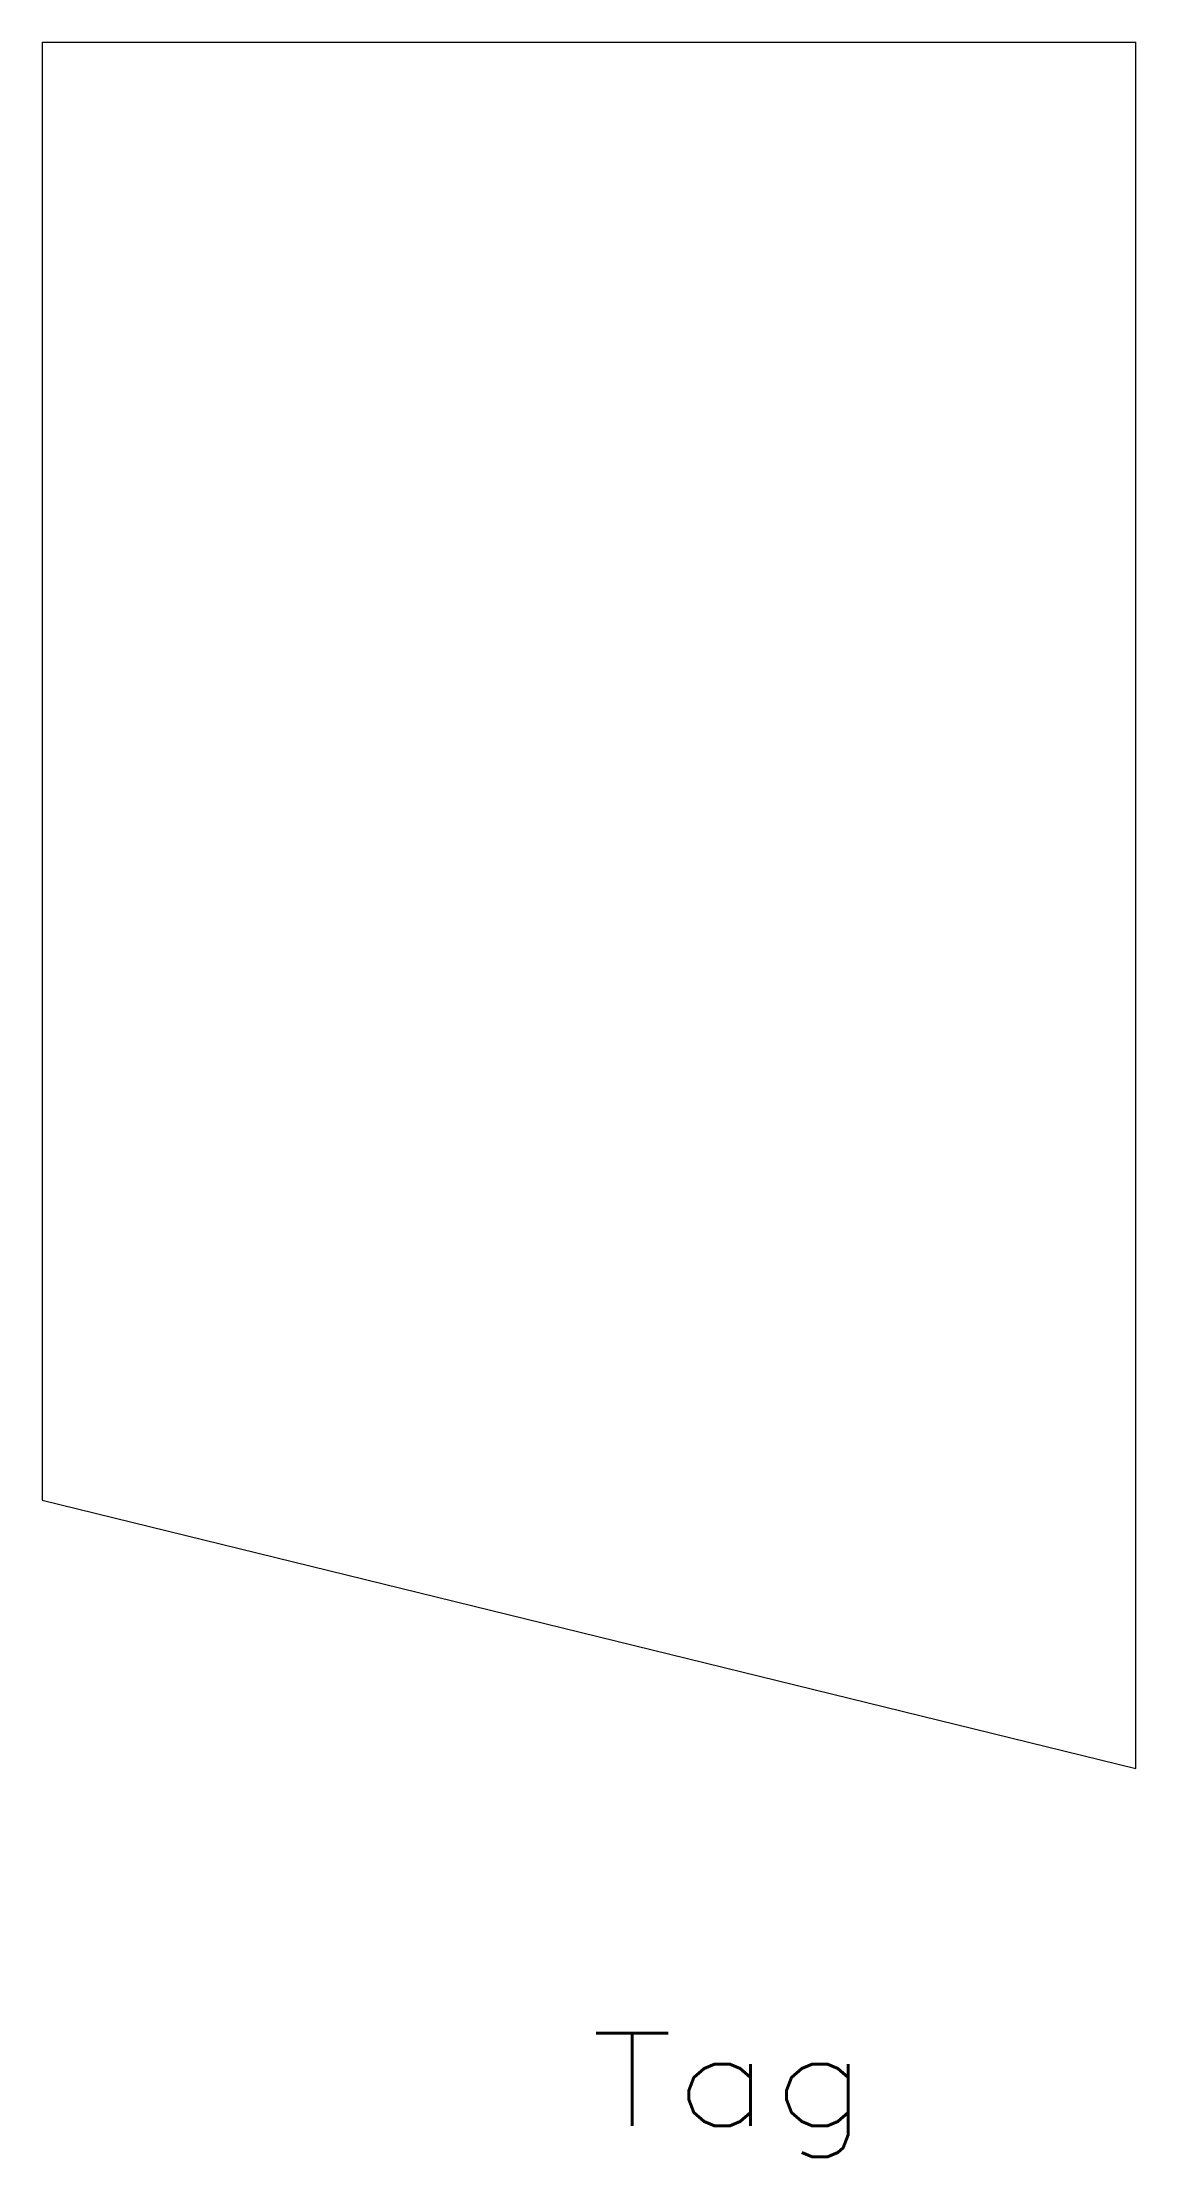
# Model space of a CAD drawing. Header units: inches. Extents: x -7.5 to 7.5, y -20.1 to 8.9.
import ezdxf
from ezdxf.enums import TextEntityAlignment as Align

# ---------------------------------------------------------------- set-up
doc = ezdxf.new("R2010")
doc.units = ezdxf.units.IN
doc.header["$MEASUREMENT"] = 0
doc.layers.get('0').update_dxf_attribs({"lineweight": 0})
doc.styles.add('_TCW_TXTSTY_1', font='TXT.SHX')

msp = doc.modelspace()

# ---------------------------------------------------------------- linework, layer by layer
at = {"linetype": 'Continuous'}
for p, q in [((-7.473, 8.944), (-7.473, -11.056)), ((-7.473, 8.944), (7.527, 8.944)), ((7.527, -14.735), (7.527, 8.944)), ((-7.473, -11.056), (7.527, -14.735))]:
    msp.add_line(p, q, dxfattribs=at)

# ---------------------------------------------------------------- texts
at = {"color": 7, "linetype": 'Continuous', "style": '_TCW_TXTSTY_1', "width": 1.166667}
msp.add_text('Tag', height=1.27, dxfattribs=at).set_placement((0.055, -19.637), (3.865, -19.637), align=Align.FIT)

doc.saveas('drawing.dxf')
